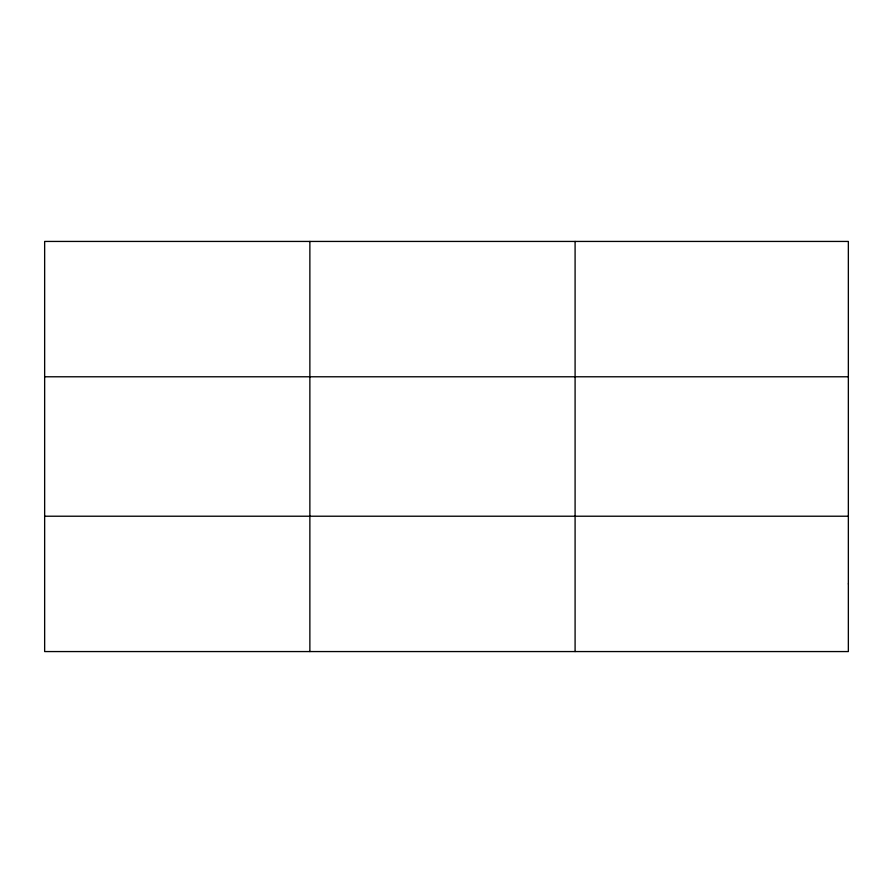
<?xml version="1.0" encoding="UTF-8"?>
<svg xmlns="http://www.w3.org/2000/svg" width="893" height="893" viewBox="0 0 893 893"><rect width="100%" height="100%" fill="white"/><g stroke="black" fill="none" stroke-linecap="round" stroke-linejoin="round"><path stroke-width="1.34" d="M309.871 651.566L309.871 241.434M575.092 651.566L575.092 241.434M44.65 376.779L848.35 376.779M44.65 516.221L848.35 516.221M848.35 583.899L848.35 651.566L44.65 651.566L44.65 241.434L848.35 241.434L848.35 583.899"/></g></svg>
